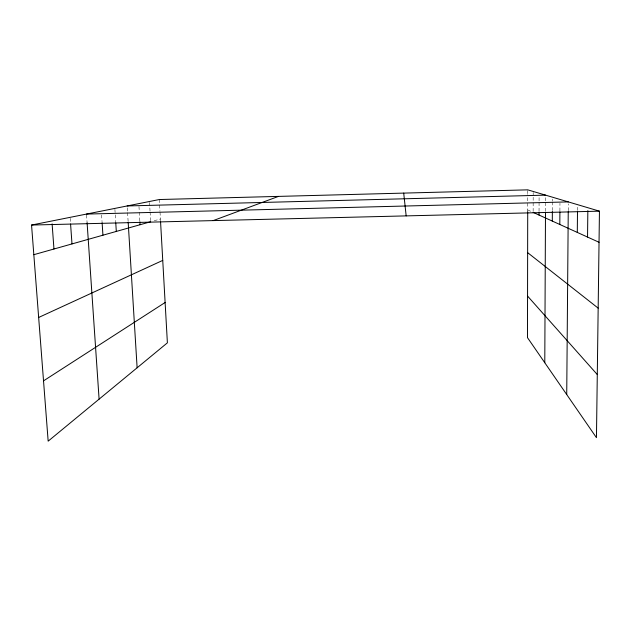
<?xml version="1.0" encoding="UTF-8"?>
<svg xmlns="http://www.w3.org/2000/svg" width="631" height="631" viewBox="0 0 631 631"><rect width="100%" height="100%" fill="white"/><g stroke="black" fill="none" stroke-linecap="round" stroke-linejoin="round"><path stroke-width="0.47" stroke-dasharray="3.15 2.37" d="M527.713 211.858L527.745 194.624M527.745 193.67L527.753 189.844M533.14 211.424L533.187 192.408M539.04 211.251L539.079 201.762M539.079 200.816L539.095 196.067M545.492 211.314L545.539 201.802M545.547 200.847L545.563 196.091M552.362 210.565L552.417 201.959M552.417 201.005L552.433 199.096M559.91 210.991L559.965 203.285M568.247 210.683L568.302 203.852M577.507 210.399L577.554 205.611M154.201 220.74L160.416 218.989M527.713 209.918L532.359 212.024M70.175 218.294L70.514 223.043M86.573 215.045L87.102 222.822M101.607 214.966L102.048 221.71M114.905 209.374L115.702 221.836M127.288 207.867L127.525 211.7M127.588 212.655L128.117 221.276M138.978 206.503L139.262 211.298M139.317 212.261L139.83 220.889M149.539 202.464L150.036 211.133M150.091 212.103L150.596 220.779M159.32 199.53L159.974 211.204M160.029 212.182L160.519 220.913"/><path stroke-width="0.95" d="M527.713 211.858L527.477 337.632L596.453 437.677L599.45 211.164L527.753 189.844L159.32 199.53L31.55 225.046L48.161 441.156L167.389 342.83L160.574 221.875M539.024 215.053L539.04 212.205M544.782 362.738L545.492 212.261M552.306 221.071L552.362 211.519M559.815 224.478L559.902 211.953M566.725 394.556L568.239 211.661M577.294 232.413L577.499 211.353M587.54 237.059L587.84 210.651M43.523 380.864L165.117 302.501M38.657 317.472L162.743 260.398M213.175 220.605L278.468 196.399M33.829 254.687L150.651 221.741M127.17 205.951L545.57 195.137M86.51 214.075L568.326 201.904M31.55 225.046L599.45 211.164M533.132 212.379L599.04 242.28M527.634 252.645L598.164 308.133M527.555 296.065L597.289 374.554M403.706 193.102L406.167 215.889M52.113 223.879L53.958 249.008M70.577 223.989L71.989 243.929M87.102 222.822L99.099 399.147M102.112 222.672L102.932 235.197M115.757 222.798L116.309 231.427M128.172 222.23L137.124 367.786M139.893 221.852L140.058 224.723"/></g></svg>
